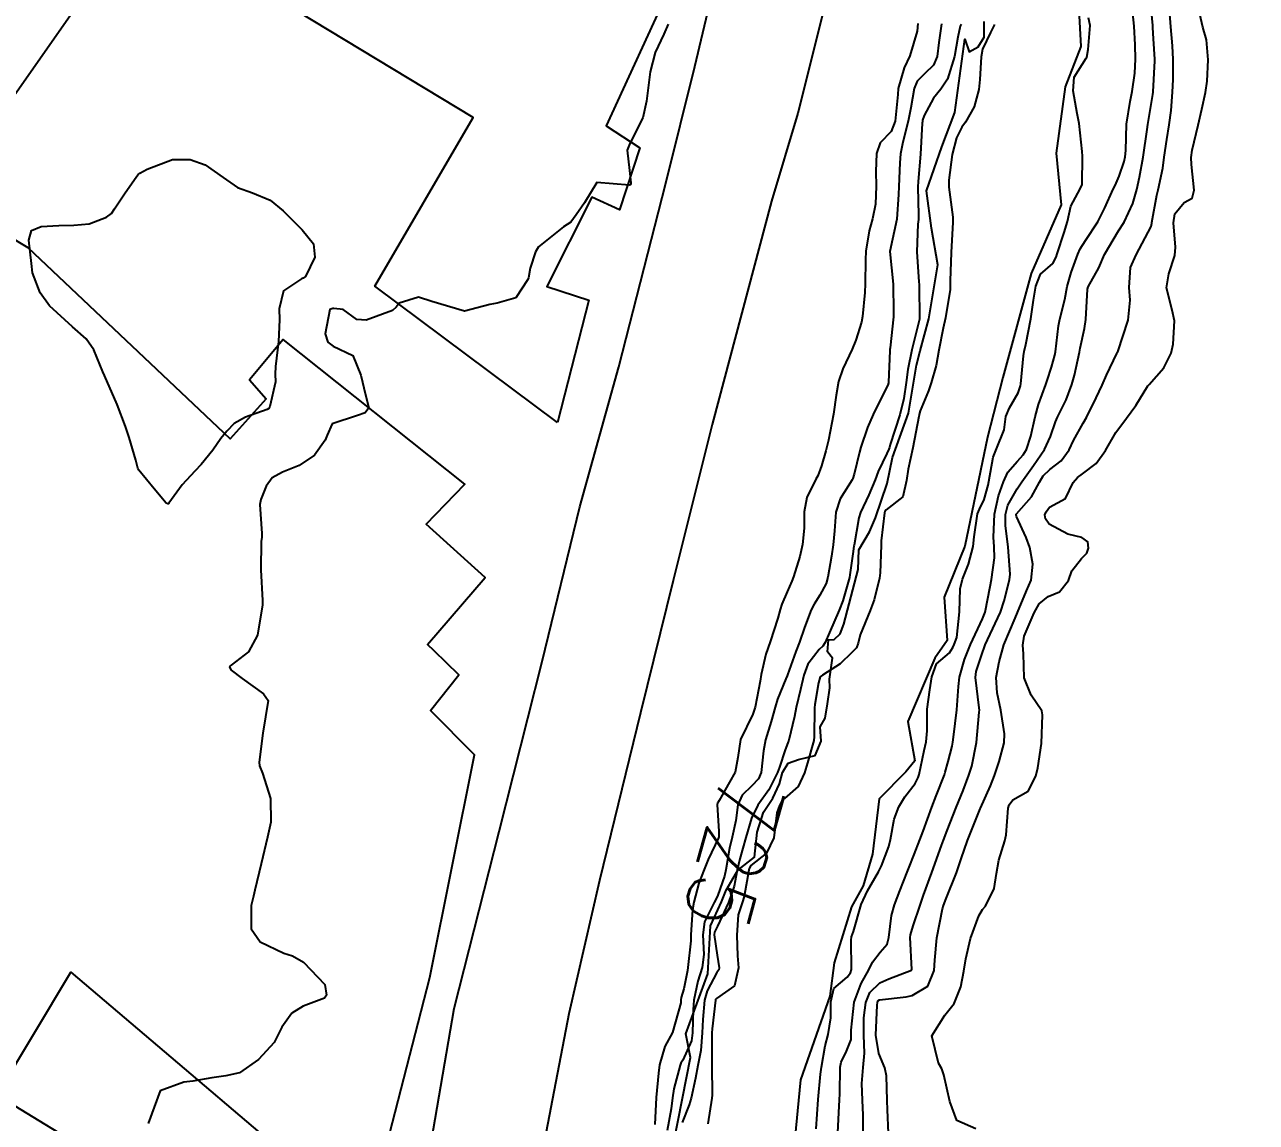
# Model space of a CAD drawing. Header units: metres. Extents: x 318500 to 325275, y 7408834 to 7428799.
# Drawn here: x 323401 to 323476.5, y 7419423.3 to 7419490.6 of the extents above; entities that cross this region are included whole.
import ezdxf
from ezdxf.enums import TextEntityAlignment as Align

# ---------------------------------------------------------------- set-up
doc = ezdxf.new("R2010")
doc.units = ezdxf.units.M
doc.header["$MEASUREMENT"] = 0
for name, color, linetype in [('Cotas', 45, 'Continuous'), ('Curvas de Nivel 1m', 11, 'Continuous'), ('Curvas de Nivel 5m', 15, 'Continuous'), ('Edificações', 30, 'Continuous'), ('Hidrografia', 140, 'Continuous'), ('Vias Primárias', 230, 'Continuous')]:
    doc.layers.add(name, color=color, linetype=linetype)
doc.styles.add('Style-STANDARD', font='STANDARD.shx')

msp = doc.modelspace()

# ---------------------------------------------------------------- linework, layer by layer
at = {"layer": 'Curvas de Nivel 1m', "flags": 128}
for points, elevation in [([(323450.863, 7419422.677), (323450.949, 7419424.289), (323450.959, 7419424.676), (323450.979, 7419425.042), (323450.998, 7419426.676), (323451.059, 7419426.99), (323451.385, 7419427.656), (323451.673, 7419428.389), (323451.684, 7419428.666), (323451.683, 7419428.946), (323451.87, 7419430.663), (323452.283, 7419431.812), (323452.761, 7419432.65), (323452.997, 7419433.107), (323453.466, 7419433.725), (323453.883, 7419434.227), (323453.981, 7419434.635), (323454.152, 7419435.975), (323454.331, 7419436.632), (323454.654, 7419437.487), (323455.102, 7419438.624), (323455.228, 7419438.93), (323455.546, 7419439.711), (323455.897, 7419440.615), (323456.086, 7419441.133), (323456.627, 7419442.604), (323456.889, 7419443.302), (323457.391, 7419444.593), (323457.447, 7419444.758), (323457.622, 7419445.419), (323457.868, 7419446.355), (323457.916, 7419446.586), (323457.952, 7419446.895), (323458.149, 7419448.583), (323458.256, 7419450.006), (323458.322, 7419450.581), (323458.62, 7419451.663), (323458.984, 7419452.571), (323459.736, 7419454.14), (323459.898, 7419454.568), (323460.2, 7419456.127), (323460.282, 7419456.562), (323460.473, 7419457.877), (323460.452, 7419458.56), (323460.409, 7419459.163), (323460.462, 7419460.56), (323460.707, 7419461.687), (323461.006, 7419462.553), (323461.275, 7419463.132), (323461.869, 7419463.812), (323462.218, 7419464.192), (323462.426, 7419464.532), (323462.697, 7419465.337), (323462.948, 7419466.524), (323463.151, 7419467.282), (323463.607, 7419468.515), (323463.692, 7419468.756), (323463.946, 7419469.563), (323464.169, 7419470.295), (323464.208, 7419470.508), (323464.384, 7419472.098), (323464.471, 7419472.505), (323464.779, 7419473.722), (323464.925, 7419474.501), (323465.162, 7419475.359), (323465.572, 7419476.495), (323465.718, 7419476.819), (323466.048, 7419477.333), (323466.786, 7419478.479), (323467.221, 7419479.324), (323467.743, 7419480.465), (323467.851, 7419480.706), (323468.102, 7419481.261), (323468.413, 7419482.158), (323468.478, 7419482.455), (323468.507, 7419482.838), (323468.551, 7419484.454), (323468.768, 7419485.843), (323468.893, 7419486.449), (323469.057, 7419487.577), (323469.105, 7419488.446), (323469.08, 7419489.318), (323469.011, 7419490.448), (323468.887, 7419491.804)], 724), ([(323453.961, 7419422.634), (323453.902, 7419424.067), (323453.883, 7419424.635), (323453.839, 7419426.159), (323453.744, 7419426.636), (323453.383, 7419427.519), (323453.184, 7419428.643), (323453.265, 7419430.489), (323453.285, 7419430.642), (323453.324, 7419430.739), (323453.423, 7419430.81), (323455.055, 7419430.994), (323455.427, 7419431.071), (323456.386, 7419431.656), (323456.774, 7419432.6), (323456.812, 7419433.248), (323456.937, 7419434.598), (323457.281, 7419436.376), (323457.346, 7419436.592), (323457.506, 7419437.016), (323458.133, 7419438.581), (323458.421, 7419439.455), (323458.809, 7419440.571), (323459.579, 7419442.506), (323459.595, 7419442.545), (323459.603, 7419442.56), (323460.227, 7419443.927), (323460.47, 7419444.551), (323460.753, 7419445.419), (323461.053, 7419446.546), (323461.079, 7419447.112), (323460.841, 7419448.548), (323460.618, 7419449.609), (323460.567, 7419450.551), (323460.744, 7419451.51), (323461.044, 7419452.547), (323461.737, 7419454.199), (323461.878, 7419454.538), (323462.426, 7419455.864), (323462.714, 7419456.526), (323462.817, 7419457.492), (323462.619, 7419458.528), (323462.405, 7419459.13), (323461.819, 7419460.419), (323461.793, 7419460.514), (323461.794, 7419460.54), (323461.798, 7419460.562), (323461.821, 7419460.591), (323462.736, 7419461.627), (323463.212, 7419462.52), (323463.453, 7419462.919), (323463.862, 7419463.303), (323464.55, 7419463.823), (323465.04, 7419464.498), (323465.308, 7419465.074), (323465.896, 7419466.134), (323466.1, 7419466.487), (323466.701, 7419467.695), (323467.06, 7419468.473), (323467.327, 7419469.082), (323467.959, 7419470.404), (323467.979, 7419470.441), (323467.991, 7419470.46), (323468.01, 7419470.509), (323468.649, 7419472.45), (323468.781, 7419473.665), (323468.713, 7419474.449), (323468.801, 7419475.676), (323469.145, 7419476.443), (323470.058, 7419478.185), (323470.1, 7419478.389), (323470.107, 7419478.43), (323470.402, 7419480.11), (323470.483, 7419480.426), (323470.772, 7419481.761), (323470.862, 7419482.423), (323471.032, 7419483.52), (323471.172, 7419484.42), (323471.279, 7419485.293), (323471.375, 7419486.418), (323471.408, 7419487.192), (323471.409, 7419488.418), (323471.368, 7419489.259), (323471.267, 7419490.42), (323471.189, 7419491.468)], 726), ([(323459.324, 7419422.914), (323458.165, 7419423.414), (323457.727, 7419424.584), (323457.364, 7419426.214), (323457.231, 7419426.592), (323457.038, 7419426.932), (323456.615, 7419428.602), (323457.413, 7419429.861), (323457.989, 7419430.581), (323458.396, 7419431.615), (323458.585, 7419432.573), (323458.705, 7419433.328), (323458.987, 7419434.567), (323459.494, 7419435.961), (323459.722, 7419436.333), (323459.909, 7419436.556), (323460.444, 7419437.622), (323460.592, 7419438.549), (323460.727, 7419439.363), (323461.102, 7419440.545), (323461.183, 7419440.924), (323461.307, 7419442.543), (323461.362, 7419442.764), (323461.588, 7419443.07), (323462.53, 7419443.592), (323462.991, 7419444.519), (323463.108, 7419445.027), (323463.333, 7419446.515), (323463.414, 7419448.27), (323463.353, 7419448.515), (323462.716, 7419449.483), (323462.29, 7419450.531), (323462.239, 7419452.005), (323462.192, 7419452.533), (323462.29, 7419453.096), (323462.898, 7419454.523), (323463.199, 7419455.068), (323463.755, 7419455.522), (323464.45, 7419455.813), (323465.004, 7419456.498), (323465.192, 7419457.082), (323465.79, 7419457.836), (323466.113, 7419458.167), (323466.217, 7419458.484), (323466.177, 7419458.858), (323465.807, 7419459.14), (323464.965, 7419459.342), (323463.814, 7419459.953), (323463.586, 7419460.282), (323463.551, 7419460.514), (323463.624, 7419460.712), (323463.827, 7419460.992), (323464.805, 7419461.531), (323465.286, 7419462.496), (323465.547, 7419462.8), (323465.858, 7419463.031), (323466.69, 7419463.656), (323467.263, 7419464.469), (323467.891, 7419465.573), (323468.542, 7419466.45), (323469.129, 7419467.225), (323469.868, 7419468.431), (323469.893, 7419468.468), (323469.931, 7419468.514), (323470.841, 7419469.527), (323471.279, 7419470.417), (323471.408, 7419470.973), (323471.501, 7419472.415), (323471.349, 7419473.057), (323471.006, 7419474.42), (323471.148, 7419475.294), (323471.511, 7419476.415), (323471.544, 7419476.916), (323471.429, 7419478.416), (323471.519, 7419478.965), (323472.079, 7419479.648), (323472.567, 7419479.919), (323472.699, 7419480.401), (323472.527, 7419481.99), (323472.518, 7419482.404), (323472.584, 7419482.863), (323472.937, 7419484.398), (323473.172, 7419485.378), (323473.395, 7419486.392), (323473.487, 7419487.084), (323473.563, 7419488.39), (323473.45, 7419489.629), (323473.232, 7419490.395), (323472.912, 7419491.728)], 727), ([(323440.461, 7419490.585), (323440.211, 7419489.967), (323439.666, 7419488.838), (323439.361, 7419487.663), (323439.253, 7419486.844), (323439.132, 7419485.868), (323438.909, 7419484.848), (323438.124, 7419483.277), (323437.952, 7419482.863), (323438.101, 7419481.611), (323438.187, 7419480.859), (323438.171, 7419480.777), (323438.088, 7419480.722), (323436.09, 7419480.89), (323435.342, 7419479.626), (323434.836, 7419478.902), (323434.506, 7419478.455), (323434.053, 7419478.173), (323432.528, 7419476.933), (323432.336, 7419476.635), (323432.02, 7419475.626), (323431.903, 7419475.05), (323431.876, 7419474.941), (323431.13, 7419473.812), (323429.988, 7419473.494), (323429.548, 7419473.405), (323427.98, 7419472.99), (323425.989, 7419473.593), (323425.161, 7419473.86), (323423.987, 7419473.479), (323423.792, 7419473.234), (323423.573, 7419473.046), (323421.971, 7419472.445), (323421.383, 7419472.49), (323420.546, 7419473.092), (323419.981, 7419473.171), (323419.917, 7419473.165), (323419.744, 7419473.102), (323419.444, 7419471.619), (323419.605, 7419471.103), (323419.948, 7419470.854), (323421.143, 7419470.283), (323421.635, 7419469.074), (323421.912, 7419467.88), (323422.124, 7419467.067), (323421.897, 7419466.764), (323421.43, 7419466.614), (323419.885, 7419466.093), (323419.576, 7419465.402), (323419.455, 7419465.104), (323418.796, 7419464.176), (323417.854, 7419463.547), (323416.828, 7419463.135), (323416.195, 7419462.795), (323415.837, 7419462.275), (323415.518, 7419461.461), (323415.449, 7419461.156), (323415.564, 7419459.383), (323415.564, 7419459.153), (323415.531, 7419458.897), (323415.51, 7419457.154), (323415.618, 7419455.276), (323415.618, 7419455.152), (323415.601, 7419455.015), (323415.301, 7419453.156), (323414.749, 7419452.12), (323413.692, 7419451.312), (323413.619, 7419451.253), (323413.597, 7419451.181), (323413.688, 7419451.014), (323414.364, 7419450.486), (323415.666, 7419449.549), (323415.948, 7419449.146), (323415.64, 7419447.15), (323415.397, 7419445.369), (323415.425, 7419445.153), (323415.603, 7419444.688), (323416.103, 7419443.142), (323416.112, 7419441.688), (323416.005, 7419441.143), (323415.917, 7419440.782), (323415.53, 7419439.15), (323415.143, 7419437.518), (323415.055, 7419437.157), (323414.924, 7419436.589), (323414.917, 7419435.158), (323415.468, 7419434.364), (323416.924, 7419433.662), (323417.456, 7419433.497), (323418.118, 7419433.113), (323419.43, 7419431.754), (323419.54, 7419431.098), (323419.418, 7419430.92), (323418.095, 7419430.431), (323417.409, 7419430.001), (323416.793, 7419429.129), (323416.324, 7419428.198), (323415.37, 7419427.15), (323414.191, 7419426.334), (323413.355, 7419426.162), (323412.502, 7419426.039), (323411.349, 7419425.829), (323410.782, 7419425.775), (323409.34, 7419425.23), (323408.604, 7419423.241)], 727), ([(323455.769, 7419490.627), (323455.732, 7419490.144), (323455.275, 7419488.634), (323454.922, 7419487.906), (323454.567, 7419486.644), (323454.537, 7419486.272), (323454.377, 7419484.646), (323454.134, 7419484.013), (323453.467, 7419483.316), (323453.241, 7419482.659), (323453.2, 7419481.562), (323453.204, 7419480.659), (323453.172, 7419479.56), (323452.997, 7419478.661), (323452.787, 7419477.928), (323452.579, 7419476.665), (323452.557, 7419476.139), (323452.548, 7419474.665), (323452.518, 7419474.149), (323452.372, 7419472.666), (323452.311, 7419472.332), (323451.966, 7419471.226), (323451.737, 7419470.673), (323451.165, 7419469.458), (323450.906, 7419468.685), (323450.758, 7419467.847), (323450.591, 7419466.69), (323450.287, 7419465.097), (323450.185, 7419464.695), (323450.12, 7419464.452), (323449.862, 7419463.533), (323449.641, 7419462.916), (323449.525, 7419462.705), (323448.956, 7419461.59), (323448.809, 7419460.71), (323448.806, 7419459.714), (323448.707, 7419458.711), (323448.529, 7419457.972), (323448.14, 7419456.716), (323448.035, 7419456.449), (323447.756, 7419455.807), (323447.422, 7419455.048), (323447.323, 7419454.726), (323447.192, 7419454.185), (323446.714, 7419452.735), (323446.457, 7419451.99), (323446.172, 7419450.743), (323446.097, 7419450.33), (323445.796, 7419448.748), (323445.656, 7419448.317), (323444.905, 7419446.761), (323444.741, 7419445.645), (323444.575, 7419444.766), (323444.221, 7419444.15), (323443.584, 7419443.022), (323443.496, 7419442.866), (323443.468, 7419442.781), (323443.563, 7419441.117), (323443.571, 7419440.79), (323443.559, 7419440.736), (323442.922, 7419439.403), (323442.671, 7419438.789), (323442.351, 7419437.958), (323442.049, 7419436.795), (323441.966, 7419436.324), (323441.854, 7419434.796), (323441.847, 7419434.424), (323441.682, 7419432.798), (323441.649, 7419432.596), (323441.43, 7419431.477), (323441.27, 7419430.954), (323441.238, 7419430.803), (323441.234, 7419430.619), (323440.739, 7419428.81), (323440.253, 7419427.951), (323439.927, 7419426.822), (323439.867, 7419426.318), (323439.732, 7419424.824), (323439.66, 7419423.162)], 726), ([(323458.416, 7419490.588), (323458.352, 7419490.455), (323458.212, 7419489.776), (323458.011, 7419488.593), (323457.573, 7419487.205), (323457.175, 7419486.605), (323456.732, 7419486.041), (323456.145, 7419484.978), (323456.061, 7419484.702), (323456.042, 7419484.621), (323456.023, 7419484.506), (323455.922, 7419482.623), (323455.784, 7419480.936), (323455.772, 7419480.625), (323455.814, 7419478.874), (323455.797, 7419478.624), (323455.761, 7419478.328), (323455.713, 7419476.625), (323455.836, 7419474.799), (323455.849, 7419474.622), (323455.857, 7419474.472), (323455.876, 7419472.622), (323455.861, 7419472.504), (323455.389, 7419470.629), (323455.145, 7419469.429), (323455.043, 7419468.633), (323454.902, 7419467.648), (323454.658, 7419466.639), (323454.074, 7419464.839), (323454.026, 7419464.648), (323453.991, 7419464.536), (323453.875, 7419464.287), (323453.339, 7419463.174), (323453.145, 7419462.657), (323452.754, 7419461.743), (323452.243, 7419460.666), (323452.14, 7419460.343), (323451.854, 7419458.669), (323451.846, 7419458.623), (323451.794, 7419458.276), (323451.599, 7419456.846), (323451.568, 7419456.673), (323451.173, 7419455.255), (323450.95, 7419454.682), (323450.343, 7419453.307), (323450.086, 7419452.695), (323449.936, 7419452.477), (323449.713, 7419452.262), (323449.033, 7419451.374), (323448.783, 7419450.709), (323448.574, 7419449.814), (323448.316, 7419448.713), (323448.202, 7419448.167), (323447.858, 7419446.718), (323447.803, 7419446.553), (323447.631, 7419446.129), (323447.279, 7419445.061), (323447.176, 7419444.727), (323446.645, 7419443.684), (323445.965, 7419442.744), (323445.572, 7419441.931), (323445.22, 7419440.755), (323444.849, 7419439.451), (323444.705, 7419438.762), (323444.503, 7419437.777), (323444.162, 7419436.77), (323443.485, 7419435.326), (323443.311, 7419434.952), (323443.29, 7419434.782), (323443.461, 7419433.542), (323443.595, 7419432.778), (323443.574, 7419432.652), (323443.445, 7419432.474), (323442.849, 7419431.365), (323442.702, 7419430.787), (323442.586, 7419429.61), (323442.556, 7419428.788), (323442.469, 7419427.704), (323442.287, 7419426.791), (323442.138, 7419426.013), (323441.878, 7419424.795), (323441.747, 7419424.385), (323441.325, 7419423.297)], 724), ([(323460.47, 7419490.566), (323460.215, 7419490.069), (323459.736, 7419489.044), (323459.647, 7419488.576), (323459.57, 7419487.185), (323459.504, 7419486.577), (323459.227, 7419485.506), (323458.696, 7419484.584), (323458.46, 7419484.263), (323458.13, 7419483.611), (323457.867, 7419482.594), (323457.666, 7419481.027), (323457.664, 7419480.596), (323457.901, 7419478.754), (323457.915, 7419478.592), (323457.912, 7419478.446), (323457.809, 7419476.593), (323457.744, 7419474.864), (323457.75, 7419474.594), (323457.744, 7419474.332), (323457.468, 7419472.598), (323457.325, 7419471.951), (323457.055, 7419470.604), (323456.883, 7419469.669), (323456.588, 7419468.61), (323456.423, 7419468.112), (323455.904, 7419466.886), (323455.851, 7419466.67), (323455.84, 7419466.621), (323455.819, 7419466.541), (323455.461, 7419464.626), (323455.181, 7419463.309), (323455.074, 7419462.632), (323454.855, 7419461.615), (323453.823, 7419460.837), (323453.74, 7419460.732), (323453.715, 7419460.651), (323453.528, 7419458.927), (323453.51, 7419458.653), (323453.454, 7419456.965), (323453.417, 7419456.645), (323453.08, 7419455.32), (323452.837, 7419454.654), (323452.235, 7419453.173), (323452.119, 7419452.664), (323451.998, 7419452.383), (323451.711, 7419452.088), (323450.998, 7419451.383), (323449.917, 7419450.697), (323449.788, 7419450.599), (323449.683, 7419450.225), (323449.455, 7419448.91), (323449.436, 7419448.702), (323449.42, 7419446.924), (323449.397, 7419446.702), (323449, 7419445.325), (323448.823, 7419444.708), (323448.439, 7419443.87), (323447.586, 7419443.136), (323447.393, 7419442.912), (323447.283, 7419442.724), (323447.117, 7419442.268), (323446.938, 7419440.729), (323446.493, 7419439.788), (323445.534, 7419439.031), (323445.438, 7419438.845), (323445.415, 7419438.752), (323445.117, 7419437.145), (323444.996, 7419436.758), (323444.755, 7419436.023), (323444.665, 7419434.762), (323444.722, 7419433.501), (323444.773, 7419432.76), (323444.532, 7419431.665), (323443.422, 7419430.888), (323443.372, 7419430.829), (323443.362, 7419430.781), (323443.157, 7419429.028), (323443.149, 7419428.783), (323443.139, 7419427.017), (323443.134, 7419426.782), (323443.156, 7419424.969), (323443.151, 7419424.782), (323442.891, 7419423.218)], 723), ([(323449.528, 7419422.903), (323449.651, 7419424.695), (323449.81, 7419426.246), (323449.855, 7419426.693), (323450.082, 7419427.998), (323450.267, 7419428.687), (323450.432, 7419429.707), (323450.425, 7419430.685), (323450.61, 7419431.505), (323451.443, 7419432.189), (323451.645, 7419432.469), (323451.698, 7419432.666), (323451.682, 7419434.462), (323451.707, 7419434.667), (323451.823, 7419435.005), (323452.294, 7419436.658), (323452.681, 7419437.483), (323453.361, 7419438.643), (323453.536, 7419439.013), (323453.984, 7419440.205), (323454.09, 7419440.635), (323454.321, 7419441.884), (323454.599, 7419442.63), (323454.969, 7419443.247), (323455.601, 7419444.053), (323455.789, 7419444.436), (323455.839, 7419444.617), (323456.159, 7419446.085), (323456.271, 7419446.611), (323456.33, 7419447.293), (323456.328, 7419448.61), (323456.491, 7419449.794), (323456.622, 7419450.606), (323456.907, 7419451.397), (323457.712, 7419452.059), (323457.914, 7419452.39), (323457.999, 7419452.586), (323458.148, 7419453.01), (323458.316, 7419454.584), (323458.363, 7419455.982), (323458.493, 7419456.583), (323458.862, 7419457.501), (323459.147, 7419458.577), (323459.214, 7419459.168), (323459.412, 7419460.574), (323459.538, 7419460.859), (323459.833, 7419461.469), (323460.07, 7419462.343), (323460.107, 7419462.566), (323460.382, 7419464.053), (323460.581, 7419464.559), (323461.065, 7419465.726), (323461.163, 7419466.551), (323461.386, 7419467.07), (323461.922, 7419467.996), (323462.048, 7419468.418), (323462.068, 7419468.538), (323462.238, 7419470.254), (323462.285, 7419470.535), (323462.388, 7419470.957), (323462.697, 7419472.529), (323462.845, 7419473.679), (323462.986, 7419474.525), (323463.277, 7419475.265), (323464.031, 7419475.922), (323464.243, 7419476.301), (323464.307, 7419476.507), (323464.739, 7419477.817), (323464.945, 7419478.501), (323465.146, 7419479.427), (323465.71, 7419480.494), (323465.827, 7419480.76), (323465.86, 7419482.493), (323465.842, 7419482.774), (323465.643, 7419484.495), (323465.537, 7419485.108), (323465.273, 7419486.499), (323465.345, 7419487.336), (323466.085, 7419488.491), (323466.125, 7419488.566), (323466.205, 7419489.037), (323466.319, 7419490.489), (323466.227, 7419490.962)], 723)]:
    msp.add_lwpolyline(points, dxfattribs=dict(at, elevation=elevation))
at = {"layer": 'Curvas de Nivel 1m', "elevation": 728, "flags": 128}
msp.add_lwpolyline([(323418.735, 7419477.113), (323418.825, 7419476.309), (323418.252, 7419475.118), (323418.109, 7419475.018), (323418.008, 7419474.985), (323416.889, 7419474.244), (323416.622, 7419473.14), (323416.652, 7419472.458), (323416.596, 7419471.14), (323416.401, 7419469.61), (323416.396, 7419469.143), (323416.399, 7419468.667), (323416.061, 7419467.148), (323416.004, 7419467.043), (323415.897, 7419466.966), (323414.561, 7419466.499), (323413.884, 7419466.114), (323413.415, 7419465.646), (323413.065, 7419465.188), (323412.565, 7419464.491), (323411.854, 7419463.612), (323411.46, 7419463.206), (323410.686, 7419462.369), (323409.87, 7419461.229), (323409.848, 7419461.201), (323409.819, 7419461.186), (323409.71, 7419461.232), (323408.968, 7419462.108), (323408.03, 7419463.257), (323407.97, 7419463.377), (323407.856, 7419463.865), (323407.448, 7419465.264), (323407.223, 7419465.923), (323406.702, 7419467.272), (323405.927, 7419469.053), (323405.831, 7419469.281), (323405.275, 7419470.622), (323404.801, 7419471.297), (323403.961, 7419472.029), (323402.559, 7419473.331), (323401.992, 7419474.114), (323401.527, 7419475.345), (323401.45, 7419475.911), (323401.297, 7419477.347), (323401.453, 7419477.932), (323402.043, 7419478.192), (323403.124, 7419478.244), (323404.044, 7419478.26), (323404.993, 7419478.349), (323406.052, 7419478.752), (323406.352, 7419478.981), (323406.538, 7419479.275), (323407.147, 7419480.196), (323407.906, 7419481.262), (323407.985, 7419481.367), (323408.092, 7419481.458), (323408.534, 7419481.693), (323410.101, 7419482.295), (323411.169, 7419482.282), (323412.098, 7419481.953), (323413.21, 7419481.189), (323414.081, 7419480.566), (323414.989, 7419480.253), (323416.07, 7419479.794), (323416.867, 7419479.138), (323418.043, 7419477.971)], close=True, dxfattribs=at)
at = {"layer": 'Curvas de Nivel 5m', "elevation": 725, "flags": 128}
for points in [[(323452.411, 7419422.654), (323452.424, 7419423.746), (323452.372, 7419424.655), (323452.335, 7419425.676), (323452.416, 7419426.654), (323452.494, 7419427.543), (323452.455, 7419428.654), (323452.456, 7419429.7), (323452.579, 7419430.653), (323452.817, 7419431.262), (323453.438, 7419431.851), (323453.983, 7419432.093), (323455.368, 7419432.621), (323455.399, 7419432.673), (323455.295, 7419434.622), (323455.314, 7419434.789), (323455.487, 7419435.342), (323455.911, 7419436.614), (323456.118, 7419437.219), (323456.615, 7419438.604), (323457.22, 7419440.26), (323457.344, 7419440.593), (323457.566, 7419441.186), (323458.109, 7419442.582), (323458.535, 7419443.637), (323458.899, 7419444.571), (323459.072, 7419445.114), (323459.362, 7419446.564), (323459.527, 7419448.43), (323459.536, 7419448.562), (323459.533, 7419448.691), (323459.298, 7419450.566), (323459.344, 7419450.916), (323459.712, 7419452.024), (323459.847, 7419452.429), (323459.895, 7419452.558), (323460.03, 7419452.864), (323460.829, 7419454.554), (323461.058, 7419455.243), (323461.39, 7419456.546), (323461.432, 7419456.889), (323461.302, 7419458.547), (323461.132, 7419459.869), (323461.128, 7419460.55), (323461.271, 7419461.106), (323461.844, 7419462.114), (323462.019, 7419462.365), (323462.133, 7419462.536), (323462.849, 7419463.541), (323463.521, 7419464.515), (323463.888, 7419465.318), (323464.194, 7419466.21), (323464.332, 7419466.506), (323464.844, 7419467.573), (323465.192, 7419468.497), (323465.356, 7419469.079), (323465.67, 7419470.493), (323465.716, 7419470.739), (323465.974, 7419471.94), (323466.069, 7419472.489), (323466.158, 7419474.337), (323466.208, 7419474.487), (323466.847, 7419475.659), (323467.194, 7419476.473), (323468.055, 7419477.925), (323468.413, 7419478.455), (323468.939, 7419479.585), (323469.174, 7419480.444), (323469.339, 7419481.204), (323469.564, 7419482.438), (323469.827, 7419484.125), (323469.862, 7419484.434), (323469.896, 7419484.681), (323470.168, 7419486.266), (323470.19, 7419486.41), (323470.192, 7419486.43), (323470.288, 7419488.34), (323470.288, 7419488.429), (323470.212, 7419489.674), (323470.164, 7419490.376), (323470.165, 7419490.431), (323470.155, 7419490.497), (323469.988, 7419492.434)], [(323457.206, 7419490.605), (323457.06, 7419489.459), (323456.944, 7419488.609), (323456.731, 7419488.073), (323456.184, 7419487.554), (323455.715, 7419487.089), (323455.537, 7419486.63), (323455.332, 7419485.452), (323455.171, 7419484.635), (323454.837, 7419483.35), (323454.705, 7419482.641), (323454.669, 7419482.085), (323454.592, 7419480.642), (323454.588, 7419480.136), (323454.476, 7419478.644), (323454.04, 7419476.65), (323454.25, 7419474.646), (323454.283, 7419472.944), (323454.269, 7419472.646), (323454.073, 7419470.76), (323454.053, 7419470.649), (323454.04, 7419470.567), (323453.973, 7419468.649), (323453.966, 7419468.613), (323453.927, 7419468.472), (323453.307, 7419467.259), (323453.025, 7419466.659), (323452.674, 7419465.88), (323452.263, 7419464.666), (323452.183, 7419464.359), (323451.855, 7419463.018), (323451.785, 7419462.737), (323451.749, 7419462.672), (323451.006, 7419461.509), (323450.745, 7419460.686), (323450.66, 7419459.539), (323450.583, 7419458.688), (323450.482, 7419457.997), (323450.256, 7419456.693), (323450.142, 7419456.317), (323449.753, 7419455.596), (323449.404, 7419455.045), (323449.23, 7419454.705), (323448.823, 7419453.615), (323448.509, 7419452.712), (323448.28, 7419452.146), (323447.774, 7419450.719), (323447.755, 7419450.653), (323447.686, 7419450.468), (323447.171, 7419449.224), (323447.016, 7419448.73), (323446.77, 7419447.852), (323446.441, 7419446.738), (323446.307, 7419446.063), (323446.16, 7419444.742), (323446.002, 7419444.346), (323445.598, 7419443.923), (323445.002, 7419443.346), (323444.744, 7419442.763), (323444.608, 7419441.802), (323444.391, 7419440.768), (323444.227, 7419440.093), (323444.004, 7419438.773), (323443.918, 7419438.38), (323443.507, 7419437.23), (323443.366, 7419436.918), (323443.288, 7419436.782), (323442.697, 7419435.579), (323442.596, 7419434.789), (323442.661, 7419433.589), (323442.554, 7419432.789), (323442.284, 7419431.945), (323442.047, 7419430.794), (323441.998, 7419430.21), (323441.963, 7419428.794), (323441.89, 7419428.298), (323441.375, 7419427.122), (323441.252, 7419426.921), (323441.199, 7419426.803), (323440.807, 7419425.35), (323440.732, 7419424.809), (323440.658, 7419424.135), (323440.399, 7419422.814)]]:
    msp.add_lwpolyline(points, dxfattribs=at)
at = {"layer": 'Edificações'}
msp.add_lwpolyline([(323433.69, 7419466.173), (323422.484, 7419474.538), (323428.527, 7419484.868), (323411.844, 7419494.944), (323416.436, 7419504.159), (323440.614, 7419492.956), (323436.675, 7419484.342), (323438.741, 7419483.005), (323437.479, 7419479.211), (323435.796, 7419479.975), (323433.041, 7419474.503), (323435.603, 7419473.662), (323433.69, 7419466.173)], close=True, dxfattribs=at)
msp.add_lwpolyline([(323405.709, 7419421.094), (323399.337, 7419424.97), (323403.874, 7419432.506), (323421.986, 7419417.11), (323425.863, 7419432.169), (323428.597, 7419445.81), (323425.9, 7419448.541), (323427.637, 7419450.717), (323426.122, 7419452.193), (323426.122, 7419452.193), (323425.717, 7419452.578), (323429.263, 7419456.673), (323425.643, 7419459.957), (323428.004, 7419462.399), (323416.885, 7419471.268), (323414.809, 7419468.795), (323415.842, 7419467.626), (323413.638, 7419465.182), (323401.243, 7419476.884), (323399.872, 7419477.709)], dxfattribs=at)
at = {"layer": 'Hidrografia'}
for points in [[(323465.597, 7419492.237), (323465.759, 7419489.214), (323464.785, 7419486.747), (323464.244, 7419482.671), (323464.541, 7419479.521), (323462.703, 7419475.31), (323460.972, 7419468.926), (323460.026, 7419465.282), (323458.646, 7419458.594), (323457.374, 7419455.474), (323457.563, 7419452.829), (323456.806, 7419451.749), (323455.157, 7419447.851), (323455.589, 7419445.449), (323455.022, 7419444.774), (323453.4, 7419443.127), (323452.993, 7419439.738), (323452.425, 7419437.795), (323451.695, 7419436.499), (323450.64, 7419433.084), (323450.37, 7419431.032), (323448.574, 7419425.91), (323448.164, 7419421.683)], [(323440.825, 7419422.193), (323441.831, 7419427.285), (323441.541, 7419428.732), (323442.902, 7419432.395), (323443.06, 7419435.344), (323443.728, 7419436.814), (323444.02, 7419437.535), (323444.733, 7419438.76), (323445.759, 7419439.539), (323445.921, 7419441.089), (323446.299, 7419442.306), (323446.874, 7419443.173), (323447.281, 7419444.044), (323447.477, 7419444.744), (323447.813, 7419445.304), (323448.443, 7419445.527), (323449.481, 7419445.77), (323449.845, 7419446.652), (323449.789, 7419447.538), (323450.083, 7419448.069), (323450.237, 7419448.937), (323450.363, 7419449.93), (323450.349, 7419450.462), (323450.546, 7419451.742), (323450.223, 7419452.12), (323450.293, 7419452.861), (323450.644, 7419452.889), (323451.008, 7419453.239), (323451.232, 7419453.827), (323452.101, 7419457.177), (323452.144, 7419458.372), (323452.802, 7419459.477), (323453.166, 7419460.331), (323453.881, 7419462.45), (323454.218, 7419464.031), (323455.185, 7419466.753), (323455.676, 7419469.682), (323455.914, 7419470.563), (323456.433, 7419472.528), (323456.998, 7419475.839), (323456.595, 7419478.077), (323456.304, 7419480.374), (323457.245, 7419483.06), (323458.03, 7419485.163), (323458.636, 7419489.653), (323458.905, 7419488.892), (323459.465, 7419489.183), (323459.824, 7419489.787), (323459.824, 7419490.749)]]:
    msp.add_lwpolyline(points, dxfattribs=at)
at = {"layer": 'Vias Primárias'}
for points in [[(323715.644, 7420145.548, 0), (323709.04, 7420132.939)], [(323831.088, 7420001.787, 0), (323833.844, 7420008.443, 0.220888)]]:
    msp.add_lwpolyline(points, format="xyb", dxfattribs=at)
for points in [[(323408.179, 7419341.541), (323410.872, 7419352.905), (323413.388, 7419362.913), (323415.963, 7419373.214), (323417.8, 7419382.112), (323418.862, 7419388.445), (323420.56, 7419396.938), (323422.825, 7419406.993), (323425.266, 7419418.149), (323427.354, 7419430.285), (323430.105, 7419441.121), (323432.74, 7419451.54), (323435.049, 7419461.013), (323437.446, 7419469.595), (323440.318, 7419480.844), (323442.094, 7419487.984), (323444.373, 7419497.544)], [(323450.743, 7419494.45), (323448.403, 7419485.126), (323446.804, 7419479.73), (323443.163, 7419466.065), (323440.764, 7419456.502), (323438.78, 7419448.389), (323436.266, 7419438.12), (323434.372, 7419429.948), (323432.184, 7419418.479), (323429.832, 7419407.808), (323424.999, 7419384.311), (323423.908, 7419378.753), (323420.156, 7419363.556), (323417.115, 7419351.147), (323413.125, 7419334.761), (323410.368, 7419322.55), (323406.758, 7419307.531), (323403.196, 7419293.422), (323400.156, 7419279.646), (323394.828, 7419259.475), (323389.993, 7419239.871), (323385.53, 7419220.177), (323383.791, 7419213.976), (323381.066, 7419205.33)], [(323404.289, 7419491.77), (323398.515, 7419483.543), (323390.365, 7419474.912), (323380.927, 7419465.203), (323375.426, 7419458.745), (323368.029, 7419451.214), (323359.947, 7419441.639), (323357.762, 7419437.799), (323355.95, 7419435.224), (323352.77, 7419428.87), (323348.728, 7419420.525), (323346.233, 7419413.939), (323344.728, 7419408.735), (323344.513, 7419407.882), (323343.405, 7419402.33), (323341.22, 7419390.425), (323339.322, 7419380.789), (323337.711, 7419372.458), (323336.434, 7419365.87), (323335.444, 7419360.68), (323334.422, 7419353.823), (323332.47, 7419344.747)]]:
    msp.add_lwpolyline(points, dxfattribs=at)

# ---------------------------------------------------------------- texts
at = {"layer": 'Cotas', "style": 'Style-STANDARD'}
msp.add_text('725', height=4, rotation=254.31541, dxfattribs=at).set_placement((323444.494, 7419439.774, 725), align=Align.MIDDLE_CENTER)

doc.saveas('drawing.dxf')
